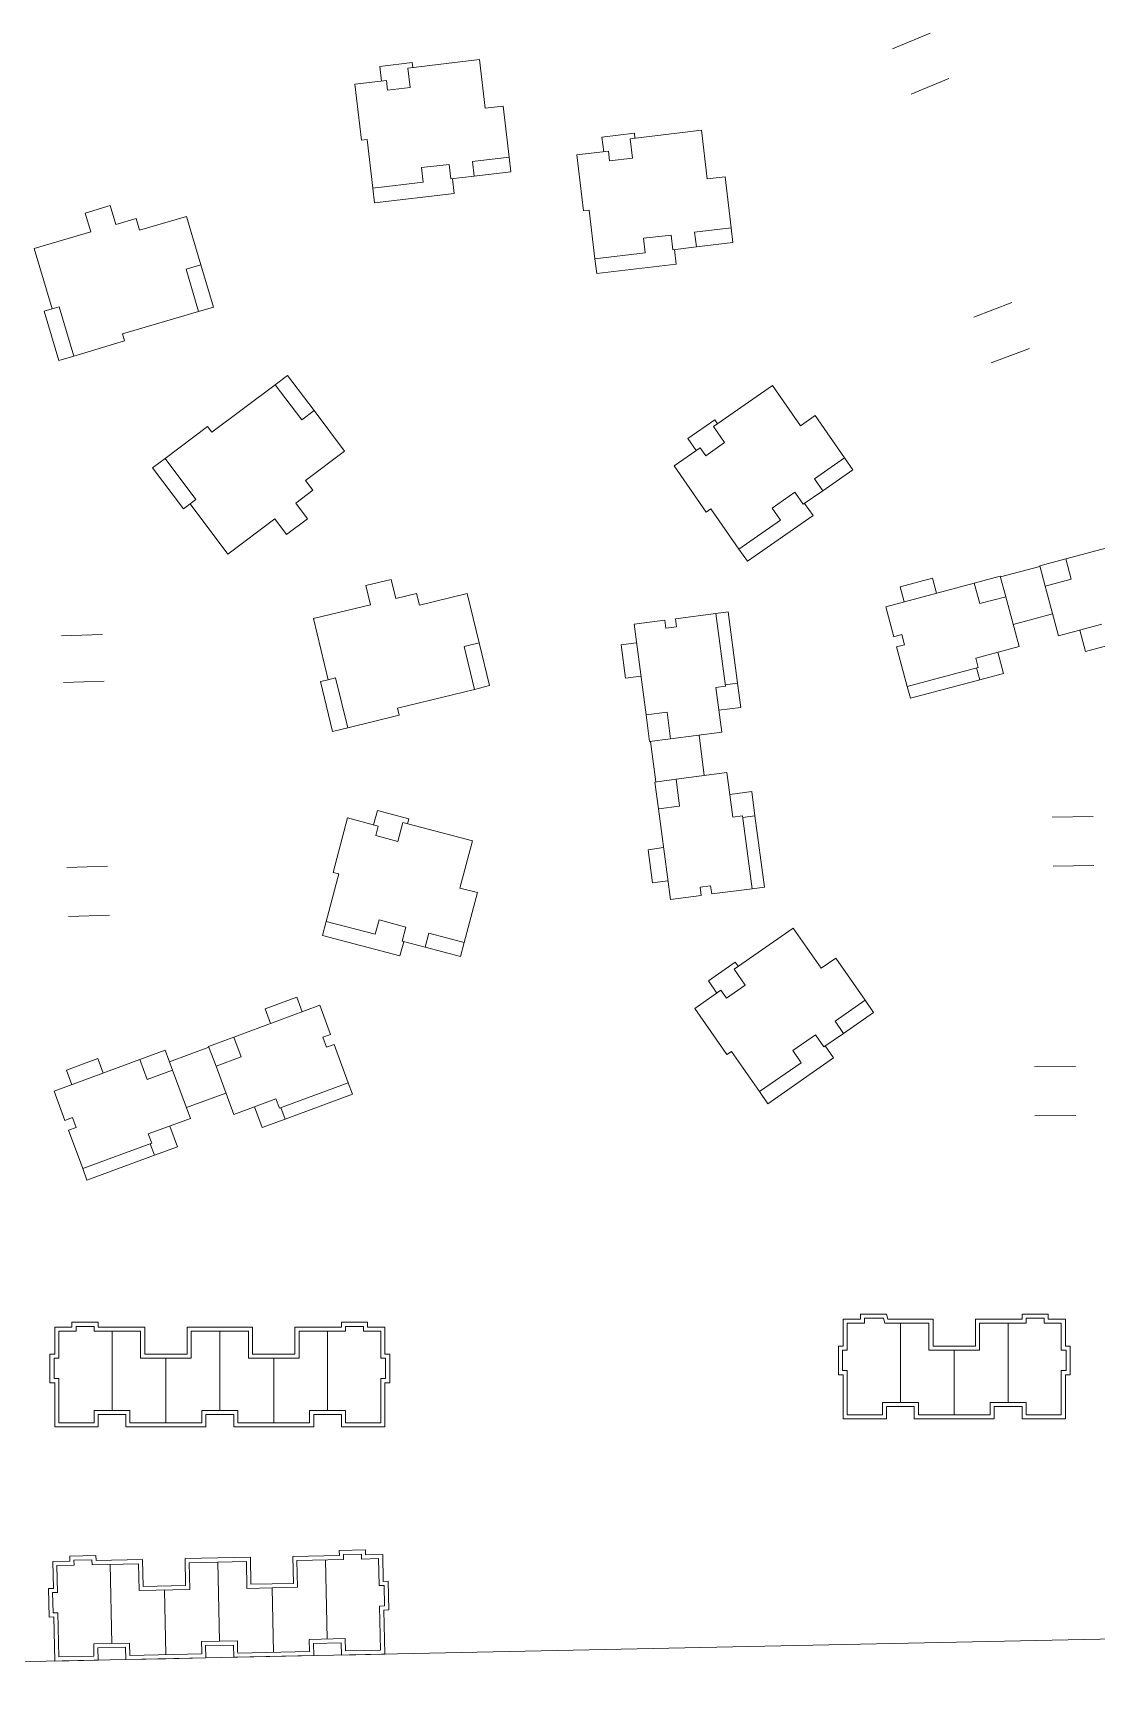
# Model space of a CAD drawing. Extents: x 217039 to 280039, y -2536 to 41961.
# Drawn here: x 222776 to 224338, y 4386 to 6827 of the extents above; entities that cross this region are included whole.
import ezdxf

# ---------------------------------------------------------------- set-up
doc = ezdxf.new("R2010")
doc.units = 0
doc.header["$LTSCALE"] = 1000
doc.header["$MEASUREMENT"] = 0
doc.layers.add('140', color=2, linetype='Continuous', lineweight=5)

msp = doc.modelspace()

# ---------------------------------------------------------------- linework, layer by layer
at = {"layer": '140', "color": 7}
for p, q in [((224093.7, 6826.6), (224038.2, 6803.8)), ((223326.4, 6775.4), (223431.3, 6787.8)), ((223431.3, 6787.8), (223439.8, 6716.3)), ((223332.7, 6783.4), (223285, 6777.7)), ((223285, 6777.7), (223287.6, 6756.3)), ((223329.8, 6746.8), (223326.4, 6775.4)), ((223333.6, 6776.2), (223332.7, 6783.4)), ((224121.1, 6760), (224065.6, 6737.2)), ((223248.3, 6751.6), (223294.7, 6757.1)), ((223258, 6669.4), (223248.3, 6751.6)), ((223294.7, 6757.1), (223296.4, 6742.8)), ((223296.4, 6742.8), (223329.8, 6746.8)), ((223439.8, 6716.3), (223466, 6719.4)), ((223466, 6719.4), (223474.9, 6644.3)), ((223266.4, 6670.4), (223258, 6669.4)), ((223274.8, 6598.9), (223266.4, 6670.4)), ((223659, 6679.5), (223611.4, 6673.8)), ((223611.4, 6673.8), (223613.9, 6652.4)), ((223652.7, 6671.5), (223757.6, 6683.9)), ((223656.1, 6642.9), (223652.7, 6671.5)), ((223659.9, 6672.3), (223659, 6679.5)), ((223757.6, 6683.9), (223766.1, 6612.4)), ((223474.9, 6644.3), (223421.2, 6638)), ((223421.2, 6638), (223423.8, 6616.5)), ((223474.9, 6644.3), (223477.4, 6622.9)), ((223574.6, 6647.7), (223621.1, 6653.2)), ((223584.3, 6565.5), (223574.6, 6647.7)), ((223621.1, 6653.2), (223622.7, 6638.9)), ((223622.7, 6638.9), (223656.1, 6642.9)), ((223386.7, 6633.9), (223346.2, 6629.1)), ((223346.2, 6629.1), (223348.7, 6607.6)), ((223389.2, 6612.4), (223386.7, 6633.9)), ((223423.8, 6616.5), (223389.2, 6612.4)), ((223477.4, 6622.9), (223423.8, 6616.5)), ((223766.1, 6612.4), (223792.3, 6615.5)), ((223792.3, 6615.5), (223801.2, 6540.4)), ((223348.7, 6607.6), (223274.8, 6598.9)), ((223277.4, 6577.4), (223274.8, 6598.9)), ((223394.2, 6591.3), (223277.4, 6577.4)), ((223391.6, 6612.7), (223394.2, 6591.3)), ((222888.9, 6573.2), (222852.1, 6562.4)), ((222897, 6545.6), (222888.9, 6573.2)), ((223592.7, 6566.5), (223584.3, 6565.5)), ((223601.1, 6495), (223592.7, 6566.5)), ((222852.1, 6562.4), (222860.2, 6534.7)), ((222927, 6554.4), (222897, 6545.6)), ((222932.1, 6537.2), (222927, 6554.4)), ((223001.1, 6557.5), (222932.1, 6537.2)), ((223022.2, 6486.1), (223001.1, 6557.5)), ((223801.2, 6540.4), (223747.6, 6534.1)), ((223801.2, 6540.4), (223803.7, 6519)), ((222860.2, 6534.7), (222777.3, 6510.3)), ((223713, 6530), (223672.5, 6525.2)), ((223672.5, 6525.2), (223675, 6503.7)), ((223715.5, 6508.5), (223713, 6530)), ((223747.6, 6534.1), (223750.1, 6512.6)), ((223803.7, 6519), (223750.1, 6512.6)), ((222777.3, 6510.3), (222803.4, 6421.7)), ((223675, 6503.7), (223601.1, 6495)), ((223603.7, 6473.5), (223601.1, 6495)), ((223750.1, 6512.6), (223715.5, 6508.5)), ((223717.9, 6508.8), (223720.5, 6487.4)), ((223000.3, 6479.7), (223022.2, 6486.1)), ((223018.6, 6417.5), (223000.3, 6479.7)), ((223040.5, 6424), (223022.2, 6486.1)), ((223720.5, 6487.4), (223603.7, 6473.5)), ((222791.9, 6418.3), (222803.4, 6421.7)), ((222813.3, 6345.8), (222791.9, 6418.3)), ((222803.4, 6421.7), (222813.8, 6424.7)), ((222813.8, 6424.7), (222835.2, 6352.2)), ((223018.6, 6417.5), (223040.5, 6424)), ((224213.8, 6430.7), (224157.8, 6409.4)), ((222906.9, 6384.6), (223018.6, 6417.5)), ((222835.2, 6352.2), (222910, 6374.3)), ((222910, 6374.3), (222906.9, 6384.6)), ((222835.2, 6352.2), (222813.3, 6345.8)), ((224239.5, 6363.4), (224183.4, 6342.1)), ((223131.2, 6310.1), (223149.4, 6323.8)), ((223149.4, 6323.8), (223188.4, 6272)), ((223038.2, 6240.1), (223131.2, 6310.1)), ((223131.2, 6310.1), (223170.2, 6258.3)), ((223775.2, 6248.5), (223861.9, 6308.8)), ((223861.9, 6308.8), (223903, 6249.7)), ((223170.2, 6258.3), (223188.4, 6272)), ((223188.4, 6272), (223233.1, 6212.5)), ((222969.4, 6201.8), (223031.7, 6248.7)), ((223031.7, 6248.7), (223038.2, 6240.1)), ((223777, 6258.6), (223737.6, 6231.2)), ((223791.6, 6224.9), (223775.2, 6248.5)), ((223781.1, 6252.6), (223777, 6258.6)), ((223903, 6249.7), (223924.7, 6264.8)), ((223924.7, 6264.8), (223967.8, 6202.7)), ((223737.6, 6231.2), (223749.9, 6213.4)), ((223764, 6205.7), (223791.6, 6224.9)), ((222969.4, 6201.8), (222951.1, 6188.1)), ((223014.8, 6141.4), (222969.4, 6201.8)), ((223233.1, 6212.5), (223175.6, 6169.2)), ((223717.4, 6190.8), (223755.8, 6217.5)), ((223755.8, 6217.5), (223764, 6205.7)), ((223967.8, 6202.7), (223923.5, 6171.9)), ((223967.8, 6202.7), (223980.1, 6185)), ((222951.1, 6188.1), (222996.6, 6127.7)), ((223764.7, 6122.8), (223717.4, 6190.8)), ((223980.1, 6185), (223935.8, 6154.1)), ((223186.4, 6154.9), (223161.5, 6136.1)), ((223175.6, 6169.2), (223186.4, 6154.9)), ((223894.9, 6152), (223861.4, 6128.7)), ((223907.2, 6134.3), (223894.9, 6152)), ((223935.8, 6154.1), (223907.2, 6134.3)), ((223923.5, 6171.9), (223935.8, 6154.1)), ((222996.6, 6127.7), (223006.2, 6134.9)), ((223006.2, 6134.9), (223014.8, 6141.4)), ((223061.7, 6061.1), (223006.2, 6134.9)), ((223161.5, 6136.1), (223178.8, 6113.1)), ((223771.6, 6127.6), (223764.7, 6122.8)), ((223812.7, 6068.5), (223771.6, 6127.6)), ((223861.4, 6128.7), (223873.7, 6111)), ((223909.2, 6135.6), (223921.5, 6117.9)), ((223130.8, 6113), (223061.7, 6061.1)), ((223148.1, 6090), (223130.8, 6113)), ((223178.8, 6113.1), (223148.1, 6090)), ((223873.7, 6111), (223812.7, 6068.5)), ((223921.5, 6117.9), (223825, 6050.8)), ((224422.8, 6089), (224292.9, 6054.3)), ((223825, 6050.8), (223812.7, 6068.5)), ((224292.9, 6054.3), (224254.7, 6044.1)), ((224292.9, 6054.3), (224301, 6024.2)), ((224158.4, 6018.4), (224196.7, 6028.6)), ((224196.7, 6028.6), (224204.7, 5998.5)), ((224255, 6043), (224197, 6027.5)), ((224254.7, 6044.1), (224262.7, 6014)), ((223301.8, 6023.9), (223264.5, 6014.8)), ((223264.5, 6014.8), (223271.3, 5986.8)), ((223308.6, 5995.9), (223301.8, 6023.9)), ((224028.6, 5983.8), (224158.4, 6018.4)), ((224096.9, 6025.6), (224049.4, 6012.9)), ((224049.4, 6012.9), (224055.2, 5990.9)), ((224102.8, 6003.6), (224096.9, 6025.6)), ((224158.4, 6018.4), (224166.5, 5988.3)), ((224301, 6024.2), (224262.7, 6014)), ((224262.7, 6014), (224282.2, 5940.9)), ((223271.3, 5986.8), (223187.4, 5966.3)), ((223338.9, 6003.4), (223308.6, 5995.9)), ((223343.2, 5985.9), (223338.9, 6003.4)), ((223413.1, 6003), (223343.2, 5985.9)), ((223430.8, 5930.7), (223413.1, 6003)), ((224040.3, 5939.7), (224028.6, 5983.8)), ((224166.5, 5988.3), (224204.7, 5998.5)), ((224204.7, 5998.5), (224224.2, 5925.5)), ((223187.4, 5966.3), (223209.3, 5876.5)), ((223703.8, 5964), (223658.6, 5958.1)), ((223658.6, 5958.1), (223676.2, 5824.8)), ((223705.4, 5952.1), (223703.8, 5964)), ((223778.8, 5973.9), (223719.3, 5966.1)), ((223719.3, 5966.1), (223720.9, 5954.2)), ((223796.6, 5976.3), (223778.8, 5973.9)), ((223792.9, 5866.9), (223778.8, 5973.9)), ((223810.5, 5871.6), (223796.6, 5976.3)), ((224273.5, 5973.4), (224215.6, 5957.9)), ((224282.2, 5940.9), (224346, 5958)), ((222877.4, 5943), (222817.5, 5940.8)), ((223408.7, 5925.3), (223430.8, 5930.7)), ((223446.2, 5867.8), (223430.8, 5930.7)), ((223639.6, 5927.7), (223662.2, 5930.7)), ((223720.9, 5954.2), (223705.4, 5952.1)), ((224051.9, 5942.8), (224040.3, 5939.7)), ((224056, 5927.7), (224051.9, 5942.8)), ((224313.5, 5949.3), (224321.9, 5918)), ((223424, 5862.3), (223408.7, 5925.3)), ((223646.1, 5878.9), (223639.6, 5927.7)), ((224044.4, 5924.6), (224056, 5927.7)), ((224059.8, 5866.7), (224044.4, 5924.6)), ((224224.2, 5925.5), (224160.5, 5908.4)), ((224160.5, 5908.4), (224164.2, 5894.5)), ((224192.9, 5917.1), (224201.3, 5885.8)), ((224321.9, 5918), (224356.6, 5927.3)), ((223668.7, 5881.9), (223646.1, 5878.9)), ((224164.2, 5894.5), (224059.8, 5866.7)), ((224166.5, 5876.5), (224161.9, 5893.9)), ((224201.3, 5885.8), (224166.5, 5876.5)), ((222879.9, 5874.4), (222820, 5872.2)), ((223197.7, 5873.7), (223209.3, 5876.5)), ((223215.6, 5800.3), (223197.7, 5873.7)), ((223209.3, 5876.5), (223219.8, 5879.1)), ((223219.8, 5879.1), (223237.8, 5805.7)), ((223311, 5834.7), (223424, 5862.3)), ((223424, 5862.3), (223446.2, 5867.8)), ((223778.6, 5865), (223792.9, 5866.9)), ((223787.3, 5799.5), (223778.6, 5865)), ((223810.5, 5871.6), (223792.6, 5869.2)), ((223815.2, 5835.9), (223810.5, 5871.6)), ((224064.5, 5849.3), (224059.8, 5866.7)), ((224166.5, 5876.5), (224064.5, 5849.3)), ((223313.5, 5824.2), (223311, 5834.7)), ((223783, 5831.7), (223815.2, 5835.9)), ((223237.8, 5805.7), (223313.5, 5824.2)), ((223676.2, 5824.8), (223707.2, 5828.9)), ((223676.2, 5824.8), (223681.4, 5785.6)), ((223707.2, 5828.9), (223712.3, 5789.6)), ((223237.8, 5805.7), (223215.6, 5800.3)), ((223681.4, 5785.6), (223712.3, 5789.6)), ((223682.6, 5785.7), (223690.4, 5726.2)), ((223712.3, 5789.6), (223787.3, 5799.5)), ((223754, 5795.1), (223761.8, 5735.7)), ((223720.2, 5730.2), (223795.1, 5740.1)), ((223795.1, 5740.1), (223803.8, 5674.6)), ((223689.3, 5726.1), (223720.2, 5730.2)), ((223694.4, 5686.8), (223689.3, 5726.1)), ((223725.4, 5690.9), (223720.2, 5730.2)), ((223799.4, 5707.9), (223831.5, 5712.2)), ((223831.5, 5712.2), (223836.2, 5676.5)), ((223694.4, 5686.8), (223725.4, 5690.9)), ((223712, 5553.6), (223694.4, 5686.8)), ((223216.5, 5593.2), (223237.6, 5673.3)), ((223237.6, 5673.3), (223282.8, 5661.4)), ((223281.4, 5684.1), (223275.9, 5663.2)), ((223327.8, 5671.9), (223281.4, 5684.1)), ((223311.7, 5638.9), (223319, 5666.8)), ((223319, 5666.8), (223421.1, 5639.9)), ((223325.9, 5664.9), (223327.8, 5671.9)), ((223803.8, 5674.6), (223818.1, 5676.5)), ((223818.1, 5676.5), (223832.2, 5569.4)), ((223836.2, 5676.5), (223818.4, 5674.1)), ((223836.2, 5676.5), (223850, 5571.8)), ((224333, 5675.4), (224273, 5674.5)), ((223282.8, 5661.4), (223279.2, 5647.5)), ((223279.2, 5647.5), (223311.7, 5638.9)), ((223421.1, 5639.9), (223402.8, 5570.3)), ((223702, 5629.7), (223679.4, 5626.7)), ((223679.4, 5626.7), (223685.8, 5578)), ((222885.1, 5602.5), (222825.1, 5600.3)), ((223206.3, 5521.4), (223224.6, 5591.1)), ((223224.6, 5591.1), (223216.5, 5593.2)), ((224334.2, 5603.4), (224274.2, 5602.5)), ((223402.8, 5570.3), (223428.3, 5563.6)), ((223685.8, 5578), (223708.4, 5580.9)), ((223771.1, 5573.5), (223755.7, 5571.4)), ((223755.7, 5571.4), (223757.2, 5559.5)), ((223772.7, 5561.6), (223771.1, 5573.5)), ((223832.2, 5569.4), (223772.7, 5561.6)), ((223850, 5571.8), (223832.2, 5569.4)), ((223428.3, 5563.6), (223409.1, 5490.5)), ((223757.2, 5559.5), (223712, 5553.6)), ((222887.7, 5530.6), (222827.8, 5528.4)), ((223200.8, 5500.6), (223206.3, 5521.4)), ((223278.3, 5502.5), (223206.3, 5521.4)), ((223283.8, 5523.4), (223278.3, 5502.5)), ((223323.2, 5513), (223283.8, 5523.4)), ((223314.6, 5470.7), (223200.8, 5500.6)), ((223320.1, 5491.5), (223314.6, 5470.7)), ((223317.7, 5492.2), (223323.2, 5513)), ((223351.4, 5483.3), (223317.7, 5492.2)), ((223356.9, 5504.2), (223351.4, 5483.3)), ((223409.1, 5490.5), (223356.9, 5504.2)), ((223805.5, 5451.2), (223892.2, 5511.5)), ((223892.2, 5511.5), (223933.3, 5452.4)), ((223403.6, 5469.6), (223351.4, 5483.3)), ((223409.1, 5490.5), (223403.6, 5469.6)), ((223933.3, 5452.4), (223954.9, 5467.4)), ((223954.9, 5467.4), (223998.1, 5405.4)), ((223807.3, 5461.2), (223767.8, 5433.8)), ((223821.9, 5427.5), (223805.5, 5451.2)), ((223811.4, 5455.3), (223807.3, 5461.2)), ((223747.7, 5393.5), (223786.1, 5420.2)), ((223767.8, 5433.8), (223780.2, 5416.1)), ((223786.1, 5420.2), (223794.3, 5408.4)), ((223794.3, 5408.4), (223821.9, 5427.5)), ((223196.7, 5398), (223070.6, 5351.4)), ((223116.7, 5392.7), (223162.9, 5409.8)), ((223162.9, 5409.8), (223170.8, 5388.4)), ((223212.5, 5355.2), (223196.7, 5398)), ((223794.9, 5325.5), (223747.7, 5393.5)), ((223998.1, 5405.4), (223953.8, 5374.5)), ((223998.1, 5405.4), (224010.4, 5387.6)), ((223124.6, 5371.3), (223116.7, 5392.7)), ((223953.8, 5374.5), (223966.1, 5356.8)), ((224010.4, 5387.6), (223966.1, 5356.8)), ((223070.6, 5351.4), (223033.4, 5337.6)), ((223070.6, 5351.4), (223081.4, 5322.1)), ((223201.2, 5351), (223212.5, 5355.2)), ((223206.6, 5336.4), (223201.2, 5351)), ((223925.2, 5354.7), (223891.7, 5331.4)), ((223937.5, 5336.9), (223925.2, 5354.7)), ((223966.1, 5356.8), (223937.5, 5336.9)), ((222932.5, 5318.3), (222969.7, 5332)), ((222969.7, 5332), (222980.5, 5302.7)), ((222975.9, 5315.1), (223033.9, 5336.5)), ((223033.4, 5337.6), (223044.3, 5308.4)), ((223081.4, 5322.1), (223044.3, 5308.4)), ((223217.9, 5340.6), (223206.6, 5336.4)), ((223238.7, 5284.3), (223217.9, 5340.6)), ((223801.8, 5330.3), (223794.9, 5325.5)), ((223842.9, 5271.2), (223801.8, 5330.3)), ((223951.8, 5320.6), (223855.3, 5253.4)), ((223891.7, 5331.4), (223904, 5313.6)), ((223939.5, 5338.3), (223951.8, 5320.6)), ((222806.5, 5271.7), (222932.5, 5318.3)), ((222870.6, 5319.7), (222824.5, 5302.6)), ((222824.5, 5302.6), (222832.4, 5281.2)), ((222878.5, 5298.3), (222870.6, 5319.7)), ((222932.5, 5318.3), (222943.4, 5289)), ((222943.4, 5289), (222980.5, 5302.7)), ((222980.5, 5302.7), (223006.7, 5231.8)), ((223044.3, 5308.4), (223070.5, 5237.5)), ((223904, 5313.6), (223842.9, 5271.2)), ((224307, 5308), (224247, 5307.5)), ((222822.3, 5228.9), (222806.5, 5271.7)), ((223137.4, 5246.8), (223238.7, 5284.3)), ((223244.9, 5267.4), (223238.7, 5284.3)), ((223000.9, 5247.6), (223058.8, 5269)), ((223070.5, 5237.5), (223132.4, 5260.4)), ((223100.9, 5248.7), (223112.1, 5218.3)), ((223132.4, 5260.4), (223137.4, 5246.8)), ((223145.9, 5230.8), (223139.6, 5247.7)), ((223145.9, 5230.8), (223244.9, 5267.4)), ((223855.3, 5253.4), (223842.9, 5271.2)), ((222833.5, 5233.1), (222822.3, 5228.9)), ((222839, 5218.4), (222833.5, 5233.1)), ((223006.7, 5231.8), (222944.8, 5208.9)), ((223112.1, 5218.3), (223145.9, 5230.8)), ((224307.6, 5236), (224247.6, 5235.5)), ((222827.7, 5214.3), (222839, 5218.4)), ((222848.5, 5158), (222827.7, 5214.3)), ((222944.8, 5208.9), (222949.8, 5195.4)), ((222976.3, 5220.6), (222987.6, 5190.2)), ((222949.8, 5195.4), (222848.5, 5158)), ((222953.8, 5177.7), (222854.7, 5141.1)), ((222953.8, 5177.7), (222947.5, 5194.6)), ((222987.6, 5190.2), (222953.8, 5177.7)), ((222854.7, 5141.1), (222848.5, 5158)), ((222871.1, 4932.2), (222832.7, 4932.2)), ((222832.7, 4932.2), (222832.7, 4925)), ((222871.1, 4925), (222871.1, 4932.2)), ((223267.1, 4932.2), (223228.7, 4932.2)), ((223228.7, 4932.2), (223228.7, 4925)), ((223267.1, 4925), (223267.1, 4932.2)), ((223965.9, 4897.2), (223965.9, 4936.8)), ((223965.9, 4936.8), (223991.1, 4936.8)), ((223971.9, 4891.2), (223971.9, 4930.8)), ((223971.9, 4930.8), (223997.1, 4930.8)), ((223991.1, 4936.8), (223991.1, 4944)), ((223991.1, 4944), (224029.5, 4944)), ((223997.1, 4930.8), (223997.1, 4938)), ((223997.1, 4938), (224025, 4938)), ((224025, 4938), (224027.1, 4930.8)), ((224027.1, 4930.8), (224091.9, 4930.8)), ((224029.5, 4944), (224031.6, 4936.8)), ((224031.6, 4936.8), (224097.9, 4936.8)), ((224049.9, 4814.4), (224049.9, 4930.8)), ((224091.9, 4930.8), (224091.9, 4891.2)), ((224097.9, 4936.8), (224097.9, 4897.2)), ((224160.3, 4897.2), (224160.3, 4936.8)), ((224160.3, 4936.8), (224228.7, 4936.8)), ((224166.3, 4891.2), (224166.3, 4930.8)), ((224166.3, 4930.8), (224234.7, 4930.8)), ((224208.3, 4814.4), (224208.3, 4930.8)), ((224228.7, 4936.8), (224228.7, 4944)), ((224228.7, 4944), (224267.1, 4944)), ((224234.7, 4930.8), (224234.7, 4938)), ((224234.7, 4938), (224261.1, 4938)), ((224261.1, 4938), (224261.1, 4930.8)), ((224261.1, 4930.8), (224286.3, 4930.8)), ((224267.1, 4944), (224267.1, 4936.8)), ((224267.1, 4936.8), (224292.3, 4936.8)), ((224286.3, 4930.8), (224286.3, 4891.2)), ((224292.3, 4936.8), (224292.3, 4897.2)), ((222832.7, 4925), (222807.5, 4925)), ((222807.5, 4925), (222807.5, 4885.4)), ((222813.5, 4879.4), (222813.5, 4919)), ((222813.5, 4919), (222838.7, 4919)), ((222838.7, 4919), (222838.7, 4926.2)), ((222838.7, 4926.2), (222865.1, 4926.2)), ((222865.1, 4926.2), (222865.1, 4919)), ((222865.1, 4919), (222933.5, 4919)), ((222939.5, 4925), (222871.1, 4925)), ((222891.5, 4802.6), (222891.5, 4919)), ((222933.5, 4919), (222933.5, 4879.4)), ((222939.5, 4885.4), (222939.5, 4925)), ((223097.9, 4925), (223001.9, 4925)), ((223001.9, 4925), (223001.9, 4885.4)), ((223007.9, 4879.4), (223007.9, 4919)), ((223007.9, 4919), (223049.9, 4919)), ((223049.9, 4802.6), (223049.9, 4919)), ((223049.9, 4802.6), (223049.9, 4919)), ((223091.9, 4919), (223049.9, 4919)), ((223049.9, 4802.6), (223049.9, 4919)), ((223049.9, 4802.6), (223049.9, 4919)), ((223091.9, 4879.4), (223091.9, 4919)), ((223097.9, 4885.4), (223097.9, 4925)), ((223228.7, 4925), (223160.3, 4925)), ((223160.3, 4925), (223160.3, 4885.4)), ((223234.7, 4919), (223166.3, 4919)), ((223166.3, 4919), (223166.3, 4879.4)), ((223208.3, 4802.6), (223208.3, 4919)), ((223261.1, 4926.2), (223234.7, 4926.2)), ((223234.7, 4926.2), (223234.7, 4919)), ((223261.1, 4919), (223261.1, 4926.2)), ((223286.3, 4919), (223261.1, 4919)), ((223292.3, 4925), (223267.1, 4925)), ((223286.3, 4879.4), (223286.3, 4919)), ((223292.3, 4885.4), (223292.3, 4925)), ((222807.5, 4885.4), (222800.3, 4885.4)), ((222800.3, 4885.4), (222800.3, 4843.4)), ((223001.9, 4885.4), (222939.5, 4885.4)), ((223160.3, 4885.4), (223097.9, 4885.4)), ((223299.5, 4885.4), (223292.3, 4885.4)), ((223299.5, 4843.4), (223299.5, 4885.4)), ((223958.7, 4855.2), (223958.7, 4897.2)), ((223958.7, 4897.2), (223965.9, 4897.2)), ((223964.7, 4861.2), (223964.7, 4891.2)), ((223964.7, 4891.2), (223971.9, 4891.2)), ((224091.9, 4891.2), (224166.3, 4891.2)), ((224097.9, 4897.2), (224160.3, 4897.2)), ((224129.1, 4891.2), (224129.1, 4796.4)), ((224286.3, 4891.2), (224293.5, 4891.2)), ((224292.3, 4897.2), (224299.5, 4897.2)), ((224293.5, 4891.2), (224293.5, 4861.2)), ((224299.5, 4897.2), (224299.5, 4855.2)), ((222806.3, 4849.4), (222806.3, 4879.4)), ((222806.3, 4879.4), (222813.5, 4879.4)), ((222933.5, 4879.4), (223007.9, 4879.4)), ((222970.7, 4879.4), (222970.7, 4784.6)), ((222970.7, 4879.4), (222970.7, 4784.6)), ((223166.3, 4879.4), (223091.9, 4879.4)), ((223129.1, 4879.4), (223129.1, 4784.6)), ((223129.1, 4879.4), (223129.1, 4784.6)), ((223293.5, 4879.4), (223286.3, 4879.4)), ((223293.5, 4849.4), (223293.5, 4879.4)), ((223971.9, 4861.2), (223964.7, 4861.2)), ((223971.9, 4796.4), (223971.9, 4861.2)), ((224293.5, 4861.2), (224286.3, 4861.2)), ((224286.3, 4861.2), (224286.3, 4796.4)), ((222800.3, 4843.4), (222807.5, 4843.4)), ((222813.5, 4849.4), (222806.3, 4849.4)), ((222807.5, 4843.4), (222807.5, 4778.6)), ((222813.5, 4784.6), (222813.5, 4849.4)), ((223286.3, 4784.6), (223286.3, 4849.4)), ((223286.3, 4849.4), (223293.5, 4849.4)), ((223292.3, 4778.6), (223292.3, 4843.4)), ((223292.3, 4843.4), (223299.5, 4843.4)), ((223965.9, 4855.2), (223958.7, 4855.2)), ((223965.9, 4790.4), (223965.9, 4855.2)), ((224299.5, 4855.2), (224292.3, 4855.2)), ((224292.3, 4855.2), (224292.3, 4790.4)), ((224076.3, 4814.4), (224023.5, 4814.4)), ((224023.5, 4814.4), (224023.5, 4796.4)), ((224070.3, 4808.4), (224029.5, 4808.4)), ((224029.5, 4808.4), (224029.5, 4790.4)), ((224070.3, 4790.4), (224070.3, 4808.4)), ((224076.3, 4796.4), (224076.3, 4814.4)), ((224234.7, 4814.4), (224181.9, 4814.4)), ((224181.9, 4814.4), (224181.9, 4796.4)), ((224228.7, 4808.4), (224187.9, 4808.4)), ((224187.9, 4808.4), (224187.9, 4790.4)), ((224228.7, 4790.4), (224228.7, 4808.4)), ((224234.7, 4796.4), (224234.7, 4814.4)), ((222865.1, 4784.6), (222813.5, 4784.6)), ((222917.9, 4802.6), (222865.1, 4802.6)), ((222865.1, 4802.6), (222865.1, 4784.6)), ((222871.1, 4778.6), (222871.1, 4796.6)), ((222871.1, 4796.6), (222911.9, 4796.6)), ((222911.9, 4796.6), (222911.9, 4778.6)), ((222917.9, 4784.6), (222917.9, 4802.6)), ((223023.5, 4784.6), (222917.9, 4784.6)), ((223049.9, 4802.6), (223023.5, 4802.6)), ((223023.5, 4802.6), (223023.5, 4787.6)), ((223023.5, 4787.6), (223023.5, 4784.6)), ((223029.5, 4778.6), (223029.5, 4796.6)), ((223029.5, 4796.6), (223070.3, 4796.6)), ((223049.9, 4802.6), (223076.3, 4802.6)), ((223070.3, 4796.6), (223070.3, 4778.6)), ((223076.3, 4802.6), (223076.3, 4787.6)), ((223076.3, 4787.6), (223076.3, 4784.6)), ((223076.3, 4784.6), (223181.9, 4784.6)), ((223181.9, 4784.6), (223181.9, 4802.6)), ((223181.9, 4802.6), (223234.7, 4802.6)), ((223187.9, 4778.6), (223187.9, 4796.6)), ((223187.9, 4796.6), (223228.7, 4796.6)), ((223228.7, 4796.6), (223228.7, 4778.6)), ((223234.7, 4802.6), (223234.7, 4784.6)), ((223234.7, 4784.6), (223286.3, 4784.6)), ((224029.5, 4790.4), (223965.9, 4790.4)), ((224023.5, 4796.4), (223971.9, 4796.4)), ((224187.9, 4790.4), (224070.3, 4790.4)), ((224181.9, 4796.4), (224076.3, 4796.4)), ((224292.3, 4790.4), (224228.7, 4790.4)), ((224286.3, 4796.4), (224234.7, 4796.4)), ((222807.5, 4778.6), (222871.1, 4778.6)), ((222911.9, 4778.6), (223029.5, 4778.6)), ((223070.3, 4778.6), (223129.1, 4778.6)), ((223129.1, 4778.6), (223187.9, 4778.6)), ((223228.7, 4778.6), (223292.3, 4778.6)), ((222829.5, 4588.4), (222867.9, 4589.3)), ((222829.7, 4581.2), (222829.5, 4588.4)), ((222867.9, 4589.3), (222868.1, 4582.1)), ((223157.2, 4588.1), (223225.6, 4589.6)), ((223158, 4548.5), (223157.2, 4588.1)), ((223225.4, 4596.8), (223263.8, 4597.6)), ((223225.6, 4589.6), (223225.4, 4596.8)), ((223257.9, 4591.4), (223231.5, 4590.9)), ((223231.5, 4590.9), (223231.7, 4583.7)), ((223258.1, 4584.2), (223257.9, 4591.4)), ((223263.8, 4597.6), (223264, 4590.4)), ((223264, 4590.4), (223289.2, 4590.9)), ((223289.2, 4590.9), (223290, 4551.3)), ((222804.5, 4580.7), (222829.7, 4581.2)), ((222805.3, 4541.1), (222804.5, 4580.7)), ((222810.6, 4574.8), (222835.8, 4575.4)), ((222811.4, 4535.3), (222810.6, 4574.8)), ((222835.6, 4582.6), (222862, 4583.1)), ((222835.8, 4575.4), (222835.6, 4582.6)), ((222862, 4583.1), (222862.2, 4575.9)), ((222862.2, 4575.9), (222930.6, 4577.4)), ((222868.1, 4582.1), (222936.4, 4583.5)), ((222891, 4460.1), (222888.6, 4576.5)), ((222930.6, 4577.4), (222931.4, 4537.8)), ((222936.4, 4583.5), (222937.3, 4543.9)), ((222998.8, 4584.8), (223094.8, 4586.8)), ((222999.7, 4545.2), (222998.8, 4584.8)), ((223004.9, 4578.9), (223046.9, 4579.8)), ((223005.8, 4539.3), (223004.9, 4578.9)), ((223088.9, 4580.7), (223046.9, 4579.8)), ((223049.4, 4463.4), (223046.9, 4579.8)), ((223049.4, 4463.4), (223046.9, 4579.8)), ((223049.4, 4463.4), (223046.9, 4579.8)), ((223049.4, 4463.4), (223046.9, 4579.8)), ((223089.8, 4541.1), (223088.9, 4580.7)), ((223094.8, 4586.8), (223095.6, 4547.2)), ((223231.7, 4583.7), (223163.3, 4582.3)), ((223163.3, 4582.3), (223164.1, 4542.7)), ((223207.7, 4466.8), (223205.3, 4583.1)), ((223283.3, 4584.8), (223258.1, 4584.2)), ((223284.1, 4545.2), (223283.3, 4584.8)), ((222798.1, 4541), (222805.3, 4541.1)), ((222799, 4499), (222798.1, 4541)), ((222931.4, 4537.8), (223005.8, 4539.3)), ((222937.3, 4543.9), (222999.7, 4545.2)), ((223164.1, 4542.7), (223089.8, 4541.1)), ((223095.6, 4547.2), (223158, 4548.5)), ((223127, 4541.9), (223128.9, 4447.1)), ((223127, 4541.9), (223128.9, 4447.1)), ((223291.3, 4545.3), (223284.1, 4545.2)), ((223290, 4551.3), (223297.2, 4551.5)), ((223291.9, 4515.3), (223291.3, 4545.3)), ((223297.2, 4551.5), (223298.1, 4509.5)), ((222804.2, 4535.1), (222811.4, 4535.3)), ((222804.9, 4505.1), (222804.2, 4535.1)), ((222968.6, 4538.6), (222970.6, 4443.8)), ((222968.6, 4538.6), (222970.6, 4443.8)), ((223284.7, 4515.2), (223291.9, 4515.3)), ((223286.1, 4450.4), (223284.7, 4515.2)), ((220514.5, 4386.2), (225554.5, 4492)), ((222806.2, 4499.1), (222799, 4499)), ((222812, 4505.3), (222804.9, 4505.1)), ((222807.5, 4434.4), (222806.2, 4499.1)), ((222813.4, 4440.5), (222812, 4505.3)), ((223298.1, 4509.5), (223290.9, 4509.3)), ((223290.9, 4509.3), (223292.2, 4444.5)), ((223181.4, 4466.2), (223234.1, 4467.3)), ((223181.7, 4448.2), (223181.4, 4466.2)), ((223234.1, 4467.3), (223234.5, 4449.3)), ((222865, 4441.6), (222813.4, 4440.5)), ((222917.4, 4460.7), (222864.6, 4459.6)), ((222864.6, 4459.6), (222865, 4441.6)), ((222911.5, 4454.5), (222870.7, 4453.7)), ((222870.7, 4453.7), (222871.1, 4435.7)), ((222911.9, 4436.5), (222911.5, 4454.5)), ((222917.8, 4442.7), (222917.4, 4460.7)), ((223023.4, 4444.9), (222917.8, 4442.7)), ((223049.4, 4463.4), (223023, 4462.9)), ((223023, 4462.9), (223023.3, 4447.9)), ((223023.3, 4447.9), (223023.4, 4444.9)), ((223069.9, 4457.9), (223029.1, 4457)), ((223029.1, 4457), (223029.5, 4439)), ((223049.4, 4463.4), (223075.8, 4464)), ((223070.3, 4439.9), (223069.9, 4457.9)), ((223187.9, 4442.3), (223070.3, 4439.9)), ((223075.8, 4464), (223076.1, 4449)), ((223076.1, 4449), (223076.2, 4446)), ((223076.2, 4446), (223181.7, 4448.2)), ((223228.3, 4461.2), (223187.5, 4460.3)), ((223187.5, 4460.3), (223187.9, 4442.3)), ((223228.6, 4443.2), (223228.3, 4461.2)), ((223292.2, 4444.5), (223228.6, 4443.2)), ((223234.5, 4449.3), (223286.1, 4450.4)), ((222871.1, 4435.7), (222807.5, 4434.4)), ((222970.7, 4437.8), (222911.9, 4436.5)), ((223029.5, 4439), (222970.7, 4437.8))]:
    msp.add_line(p, q, dxfattribs=at)

doc.saveas('drawing.dxf')
